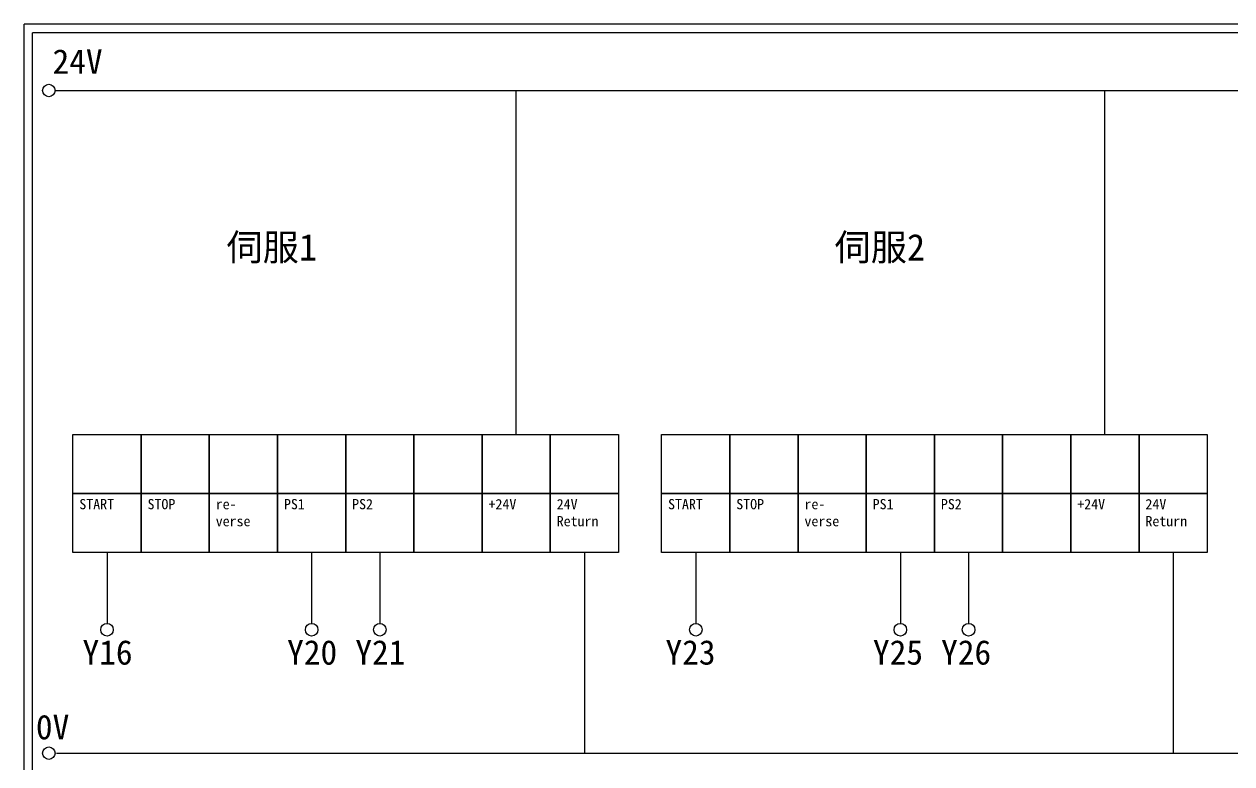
# Model space of a CAD drawing. Extents: x 926 to 1213, y -211 to -7.
# Drawn here: x 925.7 to 1103, y -115.8 to -7.2 of the extents above; entities that cross this region are included whole.
import ezdxf

# ---------------------------------------------------------------- set-up
doc = ezdxf.new("R2010")
doc.units = 0
doc.layers.get('0').update_dxf_attribs({"linetype": 'CONTINUOUS'})
doc.layers.add('圖框層', color=7, linetype='CONTINUOUS')
doc.layers.add('標尺寸層', color=3, linetype='CONTINUOUS')
doc.styles.add('CNS', font='romanc.shx', dxfattribs={"bigfont": 'chineset.shx'})
doc.styles.add('STSL', font='KAIU.TTF')

msp = doc.modelspace()

# ---------------------------------------------------------------- linework, layer by layer
for p, q in [((997.97, -67.49), (997.97, -16.99)), ((1084.38, -67.49), (1084.38, -16.99)), ((937.91, -84.81), (937.91, -95.22)), ((967.94, -84.81), (967.94, -95.22)), ((977.95, -84.81), (977.95, -95.22)), ((1007.97, -84.81), (1007.97, -114.26)), ((1024.32, -84.81), (1024.32, -95.22)), ((1054.35, -84.81), (1054.35, -95.22)), ((1064.36, -84.81), (1064.36, -95.22)), ((1094.39, -84.81), (1094.39, -114.26))]:
    msp.add_line(p, q)
for points in [[(932.9, -67.49), (942.91, -67.49), (942.91, -76.15), (932.9, -76.15)], [(942.91, -67.49), (952.92, -67.49), (952.92, -76.15), (942.91, -76.15)], [(952.92, -67.49), (962.93, -67.49), (962.93, -76.15), (952.92, -76.15)], [(962.93, -67.49), (972.94, -67.49), (972.94, -76.15), (962.93, -76.15)], [(972.94, -67.49), (982.95, -67.49), (982.95, -76.15), (972.94, -76.15)], [(982.95, -67.49), (992.96, -67.49), (992.96, -76.15), (982.95, -76.15)], [(992.96, -67.49), (1002.97, -67.49), (1002.97, -76.15), (992.96, -76.15)], [(1002.97, -67.49), (1012.98, -67.49), (1012.98, -76.15), (1002.97, -76.15)], [(1019.31, -67.49), (1029.32, -67.49), (1029.32, -76.15), (1019.31, -76.15)], [(1029.32, -67.49), (1039.33, -67.49), (1039.33, -76.15), (1029.32, -76.15)], [(1039.33, -67.49), (1049.34, -67.49), (1049.34, -76.15), (1039.33, -76.15)], [(1049.34, -67.49), (1059.35, -67.49), (1059.35, -76.15), (1049.34, -76.15)], [(1059.35, -67.49), (1069.36, -67.49), (1069.36, -76.15), (1059.35, -76.15)], [(1069.36, -67.49), (1079.37, -67.49), (1079.37, -76.15), (1069.36, -76.15)], [(1079.37, -67.49), (1089.38, -67.49), (1089.38, -76.15), (1079.37, -76.15)], [(1089.38, -67.49), (1099.39, -67.49), (1099.39, -76.15), (1089.38, -76.15)], [(932.9, -76.15), (942.91, -76.15), (942.91, -84.81), (932.9, -84.81)], [(942.91, -76.15), (952.92, -76.15), (952.92, -84.81), (942.91, -84.81)], [(952.92, -76.15), (962.93, -76.15), (962.93, -84.81), (952.92, -84.81)], [(962.93, -76.15), (972.94, -76.15), (972.94, -84.81), (962.93, -84.81)], [(972.94, -76.15), (982.95, -76.15), (982.95, -84.81), (972.94, -84.81)], [(982.95, -76.15), (992.96, -76.15), (992.96, -84.81), (982.95, -84.81)], [(992.96, -76.15), (1002.97, -76.15), (1002.97, -84.81), (992.96, -84.81)], [(1002.97, -76.15), (1012.98, -76.15), (1012.98, -84.81), (1002.97, -84.81)], [(1019.31, -76.15), (1029.32, -76.15), (1029.32, -84.81), (1019.31, -84.81)], [(1029.32, -76.15), (1039.33, -76.15), (1039.33, -84.81), (1029.32, -84.81)], [(1039.33, -76.15), (1049.34, -76.15), (1049.34, -84.81), (1039.33, -84.81)], [(1049.34, -76.15), (1059.35, -76.15), (1059.35, -84.81), (1049.34, -84.81)], [(1059.35, -76.15), (1069.36, -76.15), (1069.36, -84.81), (1059.35, -84.81)], [(1069.36, -76.15), (1079.37, -76.15), (1079.37, -84.81), (1069.36, -84.81)], [(1079.37, -76.15), (1089.38, -76.15), (1089.38, -84.81), (1079.37, -84.81)], [(1089.38, -76.15), (1099.39, -76.15), (1099.39, -84.81), (1089.38, -84.81)]]:
    msp.add_lwpolyline(points, close=True)
at = {"layer": '圖框層', "color": 7}
for p, q in [((1212.74, -7.25), (925.74, -7.25)), ((925.74, -211.22), (925.74, -7.25)), ((1211.49, -8.5), (926.99, -8.5)), ((926.99, -209.97), (926.99, -8.5))]:
    msp.add_line(p, q, dxfattribs=at)
at = {"layer": '標尺寸層', "color": 7}
for p, q in [((930.28, -16.99), (1207.88, -16.99)), ((930.49, -114.26), (1208.36, -114.26))]:
    msp.add_line(p, q, dxfattribs=at)
for centre in [(929.36, -16.99), (937.91, -96.14), (967.94, -96.14), (977.95, -96.14), (1024.32, -96.14), (1054.35, -96.14), (1064.36, -96.14), (929.36, -114.26)]:
    msp.add_circle(centre, 0.92, dxfattribs=at)

# ---------------------------------------------------------------- texts
at = {"char_height": 1.5, "width": 8.2913, "attachment_point": 1}
for s, insert in [('START', (933.84, -76.95)), ('STOP', (943.85, -76.95)), ('re-\\Pverse', (953.86, -76.95)), ('PS1', (963.87, -76.95)), ('PS2', (973.88, -76.95)), ('+24V', (993.9, -76.95)), ('24V\\PReturn', (1003.91, -76.95)), ('START', (1020.25, -76.95)), ('STOP', (1030.26, -76.95)), ('re-\\Pverse', (1040.27, -76.95)), ('PS1', (1050.28, -76.95)), ('PS2', (1060.29, -76.95)), ('+24V', (1080.31, -76.95)), ('24V\\PReturn', (1090.32, -76.95))]:
    msp.add_mtext(s, dxfattribs=dict(at, insert=insert))
at = {"layer": '圖框層', "color": 4, "style": 'STSL'}
for s, p in [('24V', (929.91, -14.53)), ('Y16', (934.31, -101.26)), ('Y20', (964.34, -101.26)), ('Y21', (974.35, -101.26)), ('Y23', (1019.87, -101.26)), ('Y25', (1050.32, -101.26)), ('Y26', (1060.33, -101.26)), ('0V', (927.47, -112.22))]:
    msp.add_text(s, height=3.6, dxfattribs=at).set_placement(p)
at = {"layer": '標尺寸層', "color": 7, "char_height": 3.9, "width": 38.4645, "attachment_point": 5, "style": 'CNS'}
for s, insert in [('{\\fDFKai-SB|b0|i0|c136|p65;伺服1}', (962.08, -40.21)), ('{\\fDFKai-SB|b0|i0|c136|p65;伺服2}', (1051.33, -40.21))]:
    msp.add_mtext(s, dxfattribs=dict(at, insert=insert))

doc.saveas('drawing.dxf')
